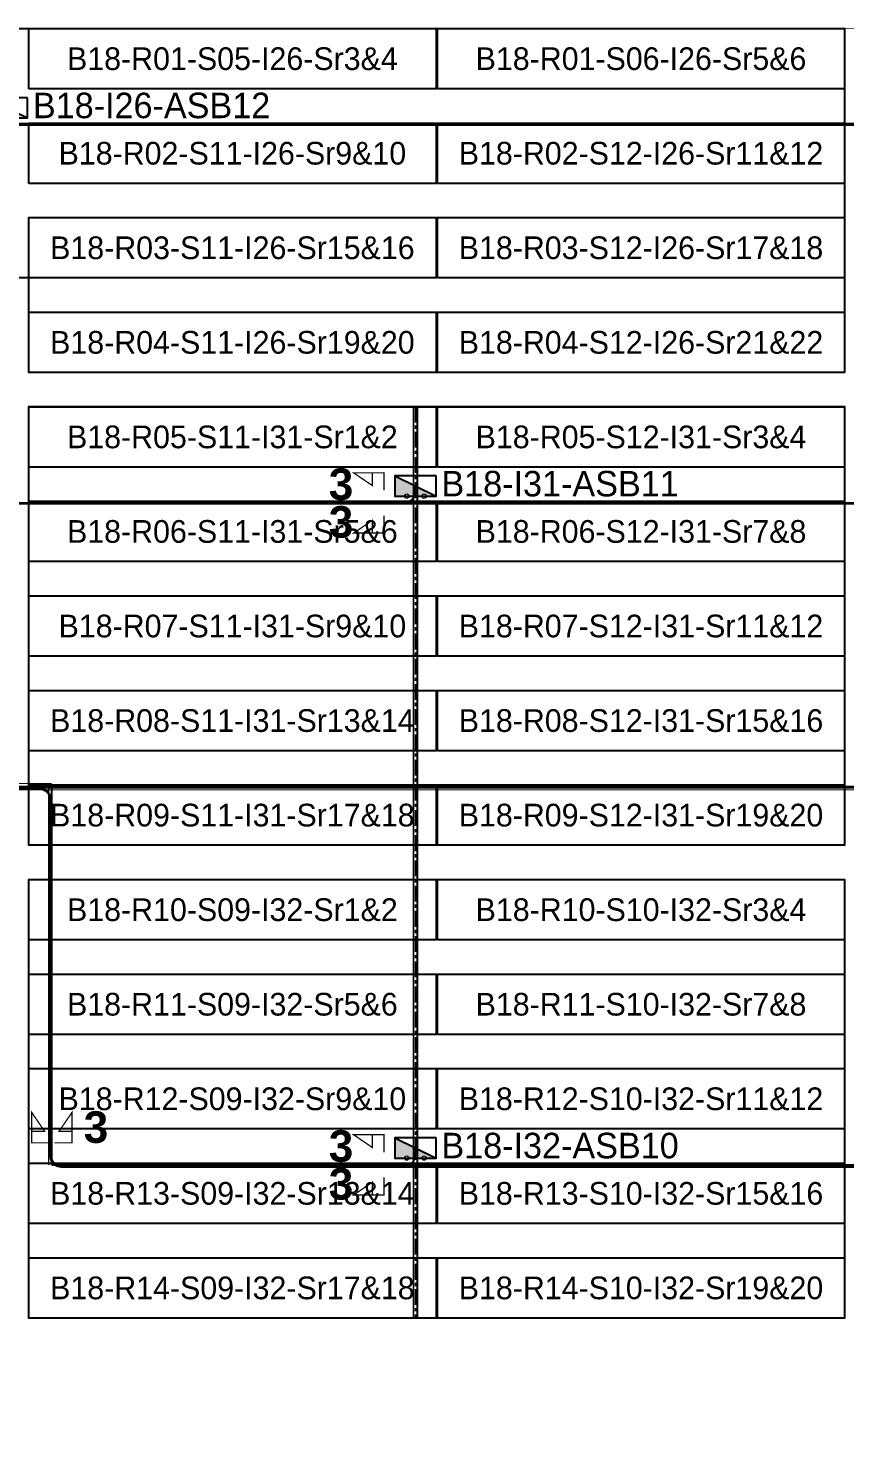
# Model space of a CAD drawing. Header units: metres. Extents: x 530603 to 531186, y 2673567 to 2673789.
# Drawn here: x 530926.7 to 530991.4, y 2673677.4 to 2673789.1 of the extents above; entities that cross this region are included whole.
import ezdxf
from ezdxf.enums import TextEntityAlignment as Align

# ---------------------------------------------------------------- set-up
doc = ezdxf.new("R2010")
doc.units = ezdxf.units.M
doc.linetypes.add('CENTER', pattern=[2, 1.25, -0.25, 0.25, -0.25])
doc.layers.add('Boundary-12.5 MW Block', color=6, linetype='Continuous', lineweight=9)
doc.layers.add('PILE', color=1, linetype='Continuous', lineweight=15)
for name, color, linetype in [('DC Trench BL-17', 40, 'Continuous'), ('E-Inverter Grouping', 2, 'Continuous'), ('Inverter Block-18', 7, 'Continuous'), ('LT Cable(AG) INV to LT Panel BL-18', 2, 'Continuous'), ('Messenger Wire-Block-18 (Master Path)', 30, 'Continuous'), ('Messenger Wire-Block-18 (MW Path)', 191, 'Continuous'), ('MMS Table Block-18', 8, 'Continuous'), ('Plan Line - DC BL-18', 40, 'Continuous'), ('Section Marking BL-18', 2, 'Continuous')]:
    doc.layers.add(name, color=color, linetype=linetype)
doc.styles.add('BoldTextStyle', font='arialbd.ttf')
doc.styles.get("Standard").update_dxf_attribs({"font": 'Adani Regular.ttf'})

# ---------------------------------------------------------------- blocks, each defined once
blk = doc.blocks.new('MMS Table (32.292 x 4.788)')
at = {"color": 0}
blk.add_lwpolyline([(0, -0.002), (0, 4.786), (32.292, 4.786), (32.292, -0.002)], close=True, dxfattribs=at)
at = {"color": 7}
blk.add_attdef('ID1', text='', height=1.8, dxfattribs=at).set_placement((16.146, 2.392), align=Align.MIDDLE_CENTER)
blk = doc.blocks.new('Inverter Block')
h = blk.add_hatch(color=0)
h.dxf.hatch_style = 1
h.paths.add_polyline_path([(-1.456, 2.269), (-1.456, 0.846), (1.456, 0.846)])
at = {"color": 0}
blk.add_lwpolyline([(1.456, 2.269), (-1.456, 2.269), (-1.456, 0.846), (1.456, 0.846)], close=True, dxfattribs=at)
blk.add_lwpolyline([(-1.456, 2.269), (1.456, 0.846)], dxfattribs=at)
at = {"layer": 'PILE'}
for centre in [(-0.613, 0.846), (0.613, 0.846)]:
    blk.add_circle(centre, 0.156, dxfattribs=at)
at = {"color": 7}
blk.add_attdef('ID', (-1.456, 3.006), '', height=1.8, dxfattribs=at)

msp = doc.modelspace()

# ---------------------------------------------------------------- linework, layer by layer
at = {"layer": 'Boundary-12.5 MW Block', "const_width": 0.05}
msp.add_lwpolyline([(530602.78, 2673781.58), (530797.14, 2673781.58), (530797.14, 2673789.08), (531185.74, 2673789.08), (531185.74, 2673574.29), (530797.04, 2673574.29), (530797.04, 2673566.79), (530602.78, 2673566.79)], close=True, dxfattribs=at)
at = {"layer": 'DC Trench BL-17', "color": 40, "const_width": 0.15}
msp.add_lwpolyline([(530957.51, 2673759.08), (530957.21, 2673759.08), (530957.21, 2673686.79), (530957.51, 2673686.79)], close=True, dxfattribs=at)
at = {"layer": 'E-Inverter Grouping'}
msp.add_lwpolyline([(530991.39, 2673761.79), (530926.7, 2673761.79), (530926.7, 2673769.29), (530894.31, 2673769.29), (530894.31, 2673789.08), (530991.39, 2673789.08)], close=True, dxfattribs=at)
at = {"layer": 'E-Inverter Grouping', "color": 3}
for points in [[(530991.39, 2673724.29), (530926.7, 2673724.29), (530926.7, 2673759.08), (530991.39, 2673759.08)], [(530991.39, 2673686.79), (530926.7, 2673686.79), (530926.7, 2673721.58), (530991.39, 2673721.58)]]:
    msp.add_lwpolyline(points, close=True, dxfattribs=at)
at = {"layer": 'LT Cable(AG) INV to LT Panel BL-18', "color": 5}
for points in [[(530885.99, 2673709.75, -0.316836), (530885.39, 2673710.59), (530885.39, 2673713.72, 0.221878), (530885.07, 2673714.41), (530878.45, 2673719.96, -0.221878), (530878.13, 2673720.65), (530878.13, 2673722.47, 0.020354), (530878.12, 2673722.54), (530878.03, 2673723.71, -0.020354), (530878.03, 2673723.78), (530878.03, 2673780.64, -0.414214), (530878.93, 2673781.54), (531021.24, 2673781.54, 0.414214), (531022.14, 2673782.44), (531022.14, 2673782.69)], [(530885.99, 2673709.78, -0.308695), (530885.42, 2673710.62), (530885.42, 2673713.73, 0.221878), (530885.1, 2673714.42), (530878.47, 2673719.97, -0.221878), (530878.15, 2673720.66), (530878.15, 2673722.47, 0.020354), (530878.15, 2673722.54), (530878.05, 2673723.71, -0.020354), (530878.05, 2673723.78), (530878.05, 2673780.61, -0.414214), (530878.95, 2673781.51), (531118.42, 2673781.51, 0.414214), (531119.32, 2673782.41), (531119.32, 2673782.69)], [(530888.06, 2673709.77), (530886.37, 2673709.77, -0.414214), (530885.47, 2673710.67), (530885.47, 2673713.76, 0.221878), (530885.15, 2673714.45), (530878.52, 2673719.99, -0.221878), (530878.2, 2673720.68), (530878.2, 2673722.47, 0.020354), (530878.2, 2673722.55), (530878.1, 2673723.71, -0.020354), (530878.1, 2673723.78), (530878.1, 2673750.56, -0.414214), (530879, 2673751.46), (530956.46, 2673751.46, 0.414214), (530957.36, 2673752.36), (530957.36, 2673752.69)], [(530888.06, 2673709.79), (530886.39, 2673709.79, -0.414214), (530885.49, 2673710.69), (530885.49, 2673713.77, 0.221878), (530885.17, 2673714.46), (530878.55, 2673720.01, -0.221878), (530878.23, 2673720.7), (530878.23, 2673722.47, 0.020354), (530878.22, 2673722.55), (530878.13, 2673723.71, -0.020354), (530878.13, 2673723.78), (530878.13, 2673750.54, -0.414214), (530879.03, 2673751.44), (531021.24, 2673751.44, 0.414214), (531022.14, 2673752.34), (531022.14, 2673752.69)], [(530888.06, 2673709.82), (530886.42, 2673709.82, -0.414214), (530885.52, 2673710.72), (530885.52, 2673713.78, 0.221878), (530885.2, 2673714.47), (530878.57, 2673720.02, -0.221878), (530878.25, 2673720.71), (530878.25, 2673722.47, 0.020354), (530878.25, 2673722.55), (530878.15, 2673723.71, -0.020354), (530878.15, 2673723.79), (530878.15, 2673750.51, -0.414214), (530879.05, 2673751.41), (531118.42, 2673751.41, 0.414214), (531119.32, 2673752.31), (531119.32, 2673752.69)], [(530888.06, 2673709.84), (530886.44, 2673709.84, -0.414214), (530885.54, 2673710.74), (530885.54, 2673713.79, 0.221878), (530885.22, 2673714.48), (530878.6, 2673720.03, -0.221878), (530878.28, 2673720.72), (530878.28, 2673722.48, 0.020354), (530878.27, 2673722.55), (530878.18, 2673723.71, -0.020354), (530878.18, 2673723.79), (530878.18, 2673727.99, -0.414214), (530879.08, 2673728.89), (531021.24, 2673728.89, 0.414214), (531022.14, 2673729.79), (531022.14, 2673730.19)], [(530890, 2673709.87), (530886.47, 2673709.87, -0.414214), (530885.57, 2673710.77), (530885.57, 2673713.8, 0.221878), (530885.25, 2673714.49), (530878.62, 2673720.04, -0.221878), (530878.3, 2673720.73), (530878.3, 2673722.48, 0.020354), (530878.3, 2673722.55), (530878.2, 2673723.71, -0.020354), (530878.2, 2673723.79), (530878.2, 2673727.96, -0.414214), (530879.1, 2673728.86), (531118.42, 2673728.86, 0.414214), (531119.32, 2673729.76), (531119.32, 2673730.19)], [(530890, 2673709.89), (530886.49, 2673709.89, -0.414214), (530885.59, 2673710.79), (530885.59, 2673713.81, 0.221878), (530885.27, 2673714.5), (530878.65, 2673720.05, -0.221878), (530878.33, 2673720.74), (530878.33, 2673722.48, 0.020354), (530878.32, 2673722.55), (530878.23, 2673723.71, -0.020354), (530878.23, 2673723.79), (530878.23, 2673727.94, -0.414214), (530879.13, 2673728.84), (530927.53, 2673728.84, -0.414214), (530928.43, 2673727.94), (530928.43, 2673699.74, 0.414214), (530929.33, 2673698.84), (530956.46, 2673698.84, 0.414214), (530957.36, 2673699.74), (530957.36, 2673700.19)], [(530890, 2673709.92), (530886.52, 2673709.92, -0.414214), (530885.62, 2673710.82), (530885.62, 2673713.83, 0.221878), (530885.3, 2673714.52), (530878.67, 2673720.06, -0.221878), (530878.35, 2673720.75), (530878.35, 2673722.48, 0.020354), (530878.35, 2673722.55), (530878.25, 2673723.72, -0.020354), (530878.25, 2673723.79), (530878.25, 2673727.91, -0.414214), (530879.15, 2673728.81), (530927.51, 2673728.81, -0.414214), (530928.41, 2673727.91), (530928.41, 2673699.71, 0.414214), (530929.31, 2673698.81), (531021.24, 2673698.81, 0.414214), (531022.14, 2673699.71), (531022.14, 2673700.19)], [(530890, 2673709.94), (530886.54, 2673709.94, -0.414214), (530885.64, 2673710.84), (530885.64, 2673713.84, 0.221878), (530885.32, 2673714.53), (530878.7, 2673720.08, -0.221878), (530878.38, 2673720.77), (530878.38, 2673722.48, 0.020354), (530878.37, 2673722.55), (530878.28, 2673723.72, -0.020354), (530878.28, 2673723.79), (530878.28, 2673727.89, -0.414214), (530879.18, 2673728.79), (530927.48, 2673728.79, -0.414214), (530928.38, 2673727.89), (530928.38, 2673699.69, 0.414214), (530929.28, 2673698.79), (531118.42, 2673698.79, 0.414214), (531119.32, 2673699.69), (531119.32, 2673700.19)]]:
    msp.add_lwpolyline(points, format="xyb", dxfattribs=at)
at = {"layer": 'Messenger Wire-Block-18 (Master Path)'}
for points in [[(530878.13, 2673781.44), (531120.96, 2673781.44)], [(530878.13, 2673751.44), (531120.96, 2673751.44)], [(530878.13, 2673728.94), (531120.96, 2673728.94)], [(530928.53, 2673698.94), (530928.53, 2673728.94)], [(530928.53, 2673698.94), (531120.96, 2673698.94)]]:
    msp.add_lwpolyline(points, dxfattribs=at)
at = {"layer": 'Messenger Wire-Block-18 (MW Path)', "const_width": 0.1}
for points in [[(530878.13, 2673781.44), (531120.96, 2673781.44)], [(530878.13, 2673751.44), (531120.96, 2673751.44)], [(530878.13, 2673729.19), (530928.53, 2673729.19)], [(530878.13, 2673728.69), (531120.96, 2673728.69)], [(530928.28, 2673698.94), (530928.28, 2673728.94)], [(530928.53, 2673698.94), (531120.96, 2673698.94)]]:
    msp.add_lwpolyline(points, dxfattribs=at)
at = {"layer": 'Plan Line - DC BL-18', "color": 6, "linetype": 'CENTER'}
msp.add_lwpolyline([(530957.36, 2673759.08), (530957.36, 2673686.79)], dxfattribs=at)
at = {"layer": 'Section Marking BL-18', "color": 94, "lineweight": 35, "true_color": 0x00a500, "const_width": 0.1}
for points in [[(530954.86, 2673752.44), (530954.86, 2673753.83), (530952.46, 2673753.83), (530953.94, 2673752.82), (530953.94, 2673753.83)], [(530954.86, 2673750.44), (530954.86, 2673749.05), (530952.46, 2673749.05), (530953.94, 2673750.06), (530953.94, 2673749.05)], [(530928.33, 2673700.69), (530926.94, 2673700.69), (530926.94, 2673703.09), (530927.95, 2673701.61), (530926.94, 2673701.61)], [(530928.73, 2673700.69), (530930.12, 2673700.69), (530930.12, 2673703.09), (530929.11, 2673701.61), (530930.12, 2673701.61)], [(530954.86, 2673699.94), (530954.86, 2673701.33), (530952.46, 2673701.33), (530953.94, 2673700.32), (530953.94, 2673701.33)], [(530954.86, 2673697.94), (530954.86, 2673696.55), (530952.46, 2673696.55), (530953.94, 2673697.56), (530953.94, 2673696.55)]]:
    msp.add_lwpolyline(points, dxfattribs=at)

# ---------------------------------------------------------------- block references
at = {"layer": 'Inverter Block-18'}
ref = msp.add_blockref('Inverter Block', (530924.96, 2673781.03), dxfattribs=dict(at, xscale=1.124999999976148, yscale=1.124999999976148, zscale=1.124999999976148))
ref.add_attrib('ID', 'B18-I26-ASB12', (530927.03, 2673781.96), dxfattribs={"layer": '0', "color": 7, "height": 2.025})
ref = msp.add_blockref('Inverter Block', (530957.36, 2673751.03), dxfattribs=dict(at, xscale=1.124999999976148, yscale=1.124999999976148, zscale=1.124999999976148))
ref.add_attrib('ID', 'B18-I31-ASB11', (530959.42, 2673751.96), dxfattribs={"layer": '0', "color": 7, "height": 2.025})
ref = msp.add_blockref('Inverter Block', (530957.36, 2673698.53), dxfattribs=dict(at, xscale=1.124999999976148, yscale=1.124999999976148, zscale=1.124999999976148))
ref.add_attrib('ID', 'B18-I32-ASB10', (530959.42, 2673699.46), dxfattribs={"layer": '0', "color": 7, "height": 2.025})
at = {"layer": 'MMS Table Block-18'}
for p, values in [((530926.7, 2673784.29), {'ID1': 'B18-R01-S05-I26-Sr3&4'}), ((530959.1, 2673784.29), {'ID1': 'B18-R01-S06-I26-Sr5&6'}), ((530926.7, 2673776.79), {'ID1': 'B18-R02-S11-I26-Sr9&10'}), ((530959.1, 2673776.79), {'ID1': 'B18-R02-S12-I26-Sr11&12'}), ((530926.7, 2673769.29), {'ID1': 'B18-R03-S11-I26-Sr15&16'}), ((530959.1, 2673769.29), {'ID1': 'B18-R03-S12-I26-Sr17&18'}), ((530926.7, 2673761.79), {'ID1': 'B18-R04-S11-I26-Sr19&20'}), ((530959.1, 2673761.79), {'ID1': 'B18-R04-S12-I26-Sr21&22'}), ((530926.7, 2673754.29), {'ID1': 'B18-R05-S11-I31-Sr1&2'}), ((530959.1, 2673754.29), {'ID1': 'B18-R05-S12-I31-Sr3&4'}), ((530926.7, 2673746.79), {'ID1': 'B18-R06-S11-I31-Sr5&6'}), ((530959.1, 2673746.79), {'ID1': 'B18-R06-S12-I31-Sr7&8'}), ((530926.7, 2673739.29), {'ID1': 'B18-R07-S11-I31-Sr9&10'}), ((530959.1, 2673739.29), {'ID1': 'B18-R07-S12-I31-Sr11&12'}), ((530926.7, 2673731.79), {'ID1': 'B18-R08-S11-I31-Sr13&14'}), ((530959.1, 2673731.79), {'ID1': 'B18-R08-S12-I31-Sr15&16'}), ((530926.7, 2673724.29), {'ID1': 'B18-R09-S11-I31-Sr17&18'}), ((530959.1, 2673724.29), {'ID1': 'B18-R09-S12-I31-Sr19&20'}), ((530926.7, 2673716.79), {'ID1': 'B18-R10-S09-I32-Sr1&2'}), ((530959.1, 2673716.79), {'ID1': 'B18-R10-S10-I32-Sr3&4'}), ((530926.7, 2673709.29), {'ID1': 'B18-R11-S09-I32-Sr5&6'}), ((530959.1, 2673709.29), {'ID1': 'B18-R11-S10-I32-Sr7&8'}), ((530926.7, 2673701.79), {'ID1': 'B18-R12-S09-I32-Sr9&10'}), ((530959.1, 2673701.79), {'ID1': 'B18-R12-S10-I32-Sr11&12'}), ((530926.7, 2673694.29), {'ID1': 'B18-R13-S09-I32-Sr13&14'}), ((530959.1, 2673694.29), {'ID1': 'B18-R13-S10-I32-Sr15&16'}), ((530926.7, 2673686.79), {'ID1': 'B18-R14-S09-I32-Sr17&18'}), ((530959.1, 2673686.79), {'ID1': 'B18-R14-S10-I32-Sr19&20'})]:
    msp.add_blockref('MMS Table (32.292 x 4.788)', p, dxfattribs=at).add_auto_attribs(values)

# ---------------------------------------------------------------- texts
at = {"layer": 'Section Marking BL-18', "color": 94, "true_color": 0x00a500, "style": 'BoldTextStyle'}
for p in [(530951.46, 2673752.94), (530951.46, 2673749.94), (530932.03, 2673701.94), (530951.46, 2673700.44), (530951.46, 2673697.44)]:
    msp.add_text('3', height=2.5, dxfattribs=at).set_placement(p, align=Align.MIDDLE_CENTER)

doc.saveas('drawing.dxf')
